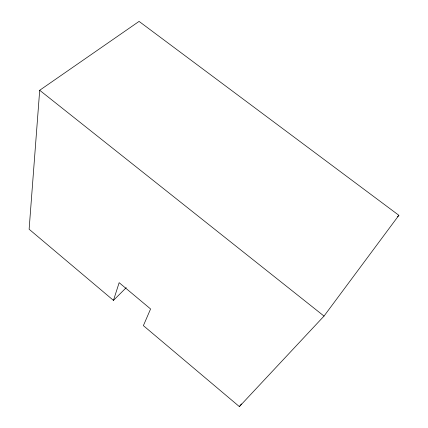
<?xml version="1.0" encoding="UTF-8"?>
<svg xmlns="http://www.w3.org/2000/svg" width="428" height="428" viewBox="0 0 428 428"><rect width="100%" height="100%" fill="white"/><g stroke="black" fill="none" stroke-linecap="round" stroke-linejoin="round"><path stroke-width="0.64" d="M113.463 300.386L119.15 282.678L150.586 308.968L143.385 325.633L239.37 406.6L324.023 316.078L398.88 215.311L139.073 21.4L39.697 90.276L29.12 229.237L113.463 300.386L126.239 287.648M239.37 406.6L241.392 403.941M397.548 216.803L398.88 215.311M39.697 90.276L324.023 316.078"/></g></svg>
